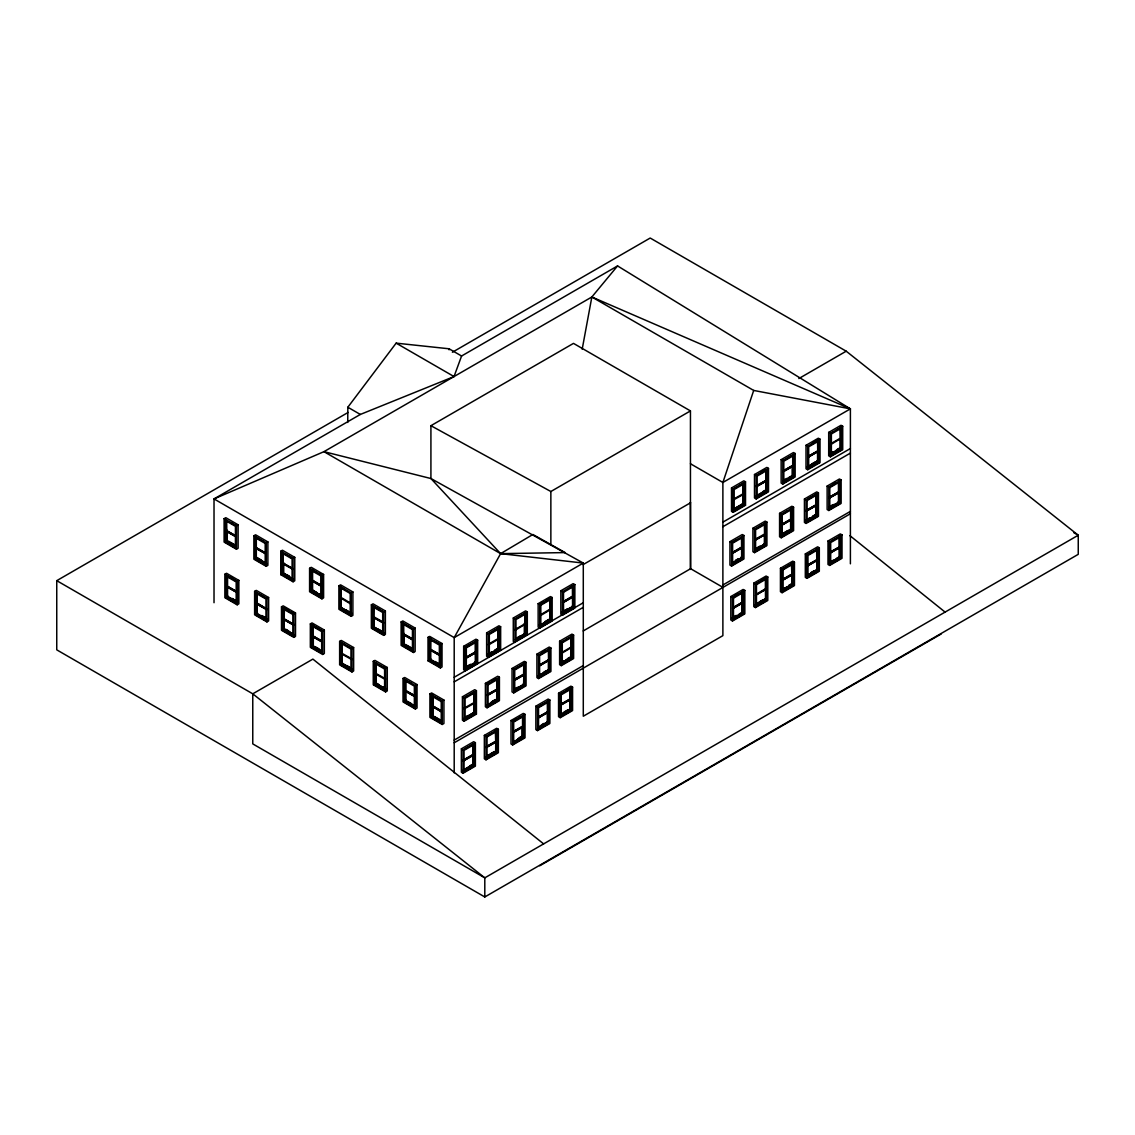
<?xml version="1.0" encoding="UTF-8"?>
<svg xmlns="http://www.w3.org/2000/svg" width="1135" height="1135" viewBox="0 0 1135 1135"><rect width="100%" height="100%" fill="white"/><g stroke="black" fill="none" stroke-linecap="round" stroke-linejoin="round"><path stroke-width="1.5" d="M347.736 422.475L347.835 407.238L396.143 343.139L449.077 348.786L461.576 356.007L617.568 265.93L850.399 408.855L850.399 563.811M582.184 349.225L591.846 296.987L617.568 265.93M461.576 356.007L454.028 376.565L360.334 414.445L214.018 498.918L454.199 637.6L583.291 563.073L500.606 553.639L323.957 451.659L591.846 296.987L753.697 390.44L722.881 482.474L722.881 635.643L583.291 716.228L583.291 563.073L430.917 478.53L323.957 451.659L214.018 498.918L214.018 602.713M225.099 542.048L225.099 520.355L235.442 526.342L235.442 548.035L225.099 542.048L226.773 540.544M267.888 541.906L255.559 534.784L253.871 535.763L253.871 559.2L266.2 566.322L267.888 565.344L267.888 541.906L265.207 543.452L265.207 565.145L254.864 559.158L256.538 557.654L266.895 563.627M225.837 597.663L225.837 575.97L236.193 581.943L236.193 603.636L225.837 597.663L227.525 596.145L227.525 576.75M281.75 574.622L281.75 552.929L292.092 558.902L292.092 580.595L281.75 574.622L283.424 573.104L289.34 576.523M255.602 614.759L255.602 593.066L265.959 599.053L265.959 620.746L255.602 614.759L257.29 613.255M323.603 574.438L311.274 567.316L309.585 568.294L309.585 591.732L321.914 598.854L323.603 597.875L323.603 574.438L320.921 575.984L320.921 597.677L310.579 591.704L312.267 590.186L312.267 570.791M295.511 612.957L283.183 605.835L281.494 606.814L281.494 630.251L293.823 637.373L295.511 636.394L295.511 612.957L292.844 614.503L292.844 636.196L282.487 630.223L284.176 628.705L284.176 607.551M352.9 591.945L340.571 584.837L338.883 585.802L338.883 609.254L351.212 616.362L352.9 615.397L352.9 591.945L350.218 593.491L350.218 615.184L339.876 609.211L341.564 607.707L351.907 613.68M311.316 647.305L311.316 625.612L321.673 631.585L321.673 653.278L311.316 647.305L313.005 645.787L318.921 649.206M372.351 628.208L372.351 606.516L382.694 612.489L382.694 634.195L372.351 628.208L374.039 626.704M340.628 664.812L340.628 643.119L350.97 649.092L350.97 670.785L340.628 664.812L342.302 663.308L351.183 668.43M402.116 645.318L402.116 623.626L412.459 629.599L412.459 651.291L402.116 645.318L403.805 643.815M387.276 667.479L374.947 660.371L373.259 661.336L373.259 684.788L385.588 691.896L387.276 690.931L387.276 667.479L384.609 669.026L384.609 690.718L374.252 684.745L375.94 683.242L375.94 663.847M429.002 660.783L429.002 639.076L439.344 645.063L439.344 666.756L429.002 660.783L430.69 659.265L430.69 638.111M404.017 701.856L404.017 680.163L414.36 686.136L414.36 707.829L404.017 701.856L405.706 700.352L405.706 680.957M443.927 700.054L431.598 692.932L429.91 693.911L429.91 717.348L442.239 724.47L443.927 723.492L443.927 700.054L441.245 701.586L441.245 723.293L430.903 717.306L432.591 715.802L432.591 694.648M583.234 630.947L690.605 568.706L690.449 502.635M850.399 513.729L454.199 742.772M452.383 352.247L650.199 238.038L846.213 351.197L1078.25 535.223L1078.25 554.334L484.801 896.962L56.75 649.844L56.75 580.666L348.105 412.445M224.106 518.652L225.794 517.673L238.123 524.796L238.123 548.233L236.435 549.212L224.106 542.09L224.106 518.652L236.435 525.76L238.123 524.796M234.902 535.266L226.39 530.542L236.137 536.174M236.137 546.403L226.39 540.771L226.56 531.251L234.902 536.075M226.092 519.787L226.092 540.941L227.085 540.373L227.085 530.144M454.199 772.864L454.199 637.6L500.606 553.639L532.897 534.486L565.145 552.589L500.606 553.639L430.917 478.53L430.917 425.696L573.487 343.38L690.449 410.913L690.449 569.444M266.072 553.185L256.155 547.652L265.902 553.284L266.072 542.956M266.072 553.979L256.155 548.446L266.072 553.979L265.902 563.513L265.902 543.041M224.858 574.253L226.532 573.274L238.861 580.396L238.861 603.834L237.187 604.813L224.858 597.691L224.858 574.253L237.187 581.361L238.861 580.396M255.857 536.898L255.857 558.051L256.85 557.484L261.022 559.895M280.756 551.213L282.445 550.234L294.76 557.356L294.76 580.794L293.085 581.773L280.756 574.65L280.756 551.213L293.085 558.335L294.76 557.356M281.75 552.929L282.743 552.348L282.743 573.501L291.61 578.623M237.045 591.676L227.142 586.142L236.889 591.775M237.045 592.47L227.142 586.937L236.889 592.569M292.943 568.635L283.041 563.102L292.787 568.734M226.83 575.388L226.83 596.542L227.823 595.974M280.756 574.65L282.445 573.686M282.743 573.501L283.722 572.934L283.722 562.705M254.623 591.363L256.297 590.384L268.626 597.507L268.626 620.944L266.938 621.923L254.623 614.801L254.623 591.363L266.938 598.471L268.626 597.507M257.063 603.153L266.654 608.885L257.063 603.153L257.063 592.924M266.81 609.58L256.907 604.047L266.654 609.679M256.595 592.498L256.595 613.652L257.588 613.084M311.572 571.189L311.572 590.583L312.565 590.016L316.736 592.427M282.487 630.223L282.487 608.53L283.48 607.949L283.48 629.116L293.837 635.089M284.474 608.076L283.778 628.932L293.539 634.564M311.87 590.413L321.787 595.946L312.04 590.328L312.04 569.855M293.695 624.236L283.778 618.703L293.539 624.335M293.695 625.03L283.778 619.497L293.539 625.13M283.48 629.116L284.474 628.535M341.337 597.606L350.914 603.323M341.337 598.4L350.914 604.118M310.337 623.895L312.011 622.916L324.34 630.038L324.34 653.476L322.666 654.455L310.337 647.333L310.337 623.895L322.666 631.017L324.34 630.038M340.869 586.937L340.869 608.105L341.862 607.537M311.316 625.612L313.005 624.633M430.917 425.696L550.858 491.512L690.449 410.913M321.134 640.509L312.622 635.784L322.368 641.417M343.962 589.079L341.167 587.462L341.167 607.934L351.084 613.467L341.337 607.835M321.134 641.318L312.622 636.579L322.368 642.211M371.358 604.813L373.046 603.834L385.375 610.956L385.375 634.394L383.687 635.373L371.358 628.251L371.358 604.813L383.687 611.921L385.375 610.956M312.324 625.03L312.324 646.198L313.303 645.616L313.303 635.387M383.559 623.03L373.642 617.497L383.389 623.129M339.635 641.403L341.323 640.438L353.638 647.546L353.638 670.998L351.964 671.963L339.635 664.855L339.635 641.403L351.964 648.525L353.638 647.546M798.827 378.565L846.213 351.197M351.666 669.153L341.919 663.535L341.919 643.063L341.919 653.292L351.822 658.839M373.344 605.948L373.344 627.102L374.337 626.534M401.123 621.923L402.812 620.944L415.14 628.066L415.14 651.504L413.452 652.483L401.123 645.361L401.123 621.923L413.452 629.031L415.14 628.066M341.621 642.552L341.621 663.705L342.6 663.138M411.934 638.537L403.407 633.812L413.154 639.431M411.934 639.331L403.407 634.607L413.154 640.239M403.109 623.058L403.109 644.212L404.103 643.644L404.103 633.415M428.008 637.373L429.697 636.394L442.026 643.517L442.026 666.954L440.337 667.933L428.008 660.811L428.008 637.373L440.337 644.481L442.026 643.517M429.002 639.076L429.995 638.508L429.995 659.662L440.337 665.649M591.846 296.987L850.399 408.855L722.881 482.474L690.449 463.747M375.245 664.245L375.245 683.639L376.238 683.071L379.019 684.675M583.064 564.634L690.605 502.734M428.008 660.811L429.697 659.846M429.995 659.662L430.988 659.095M754.491 474.529L766.82 467.407L768.494 468.386L768.494 491.824L756.18 498.946L754.491 497.967L754.491 474.529L757.158 476.076L767.515 470.103L767.515 491.795L757.158 497.768L757.158 476.076M731.508 487.951L743.836 480.829L745.525 481.808L745.525 505.245L733.196 512.367L731.508 511.388L731.508 487.951L733.196 488.915L745.525 481.808M781.15 459.647L793.478 452.539L795.153 453.503L795.153 476.955L782.824 484.063L781.15 483.099L781.15 459.647L782.824 460.626L795.153 453.503M806.006 445.317L818.335 438.195L820.023 439.174L820.023 462.612L807.694 469.734L806.006 468.755L806.006 445.317L807.694 446.282L820.023 439.174M828.692 432.392L841.021 425.27L842.709 426.249L842.709 449.687L830.38 456.809L828.692 455.83L828.692 432.392L831.373 433.939L841.716 427.966L841.716 449.659L831.373 455.632L831.373 433.939M403.024 678.446L404.713 677.481L417.042 684.589L417.042 708.041L415.353 709.006L403.024 701.898L403.024 678.446L415.353 685.568L417.042 684.589M761.386 471.678L764.352 469.975M812.915 442.466L817.342 439.912M768.494 468.386L756.18 475.494L756.18 498.946M756.463 475.664L763.429 471.649M733.494 489.086L736.274 487.483M739.055 485.879L741.85 484.262M783.122 460.796L791.478 455.972M810.773 444.849L813.554 443.246M842.709 426.249L830.38 433.371L830.38 456.809M833.459 431.924L830.678 433.542L830.508 453.901L840.269 448.282L840.269 438.848L830.678 444.565M836.254 430.321L839.035 428.718M744.532 483.51L734.189 489.497L734.189 511.19L744.532 505.203L744.532 483.51L743.538 482.942L743.538 504.096L733.196 510.069M794.174 455.22L783.817 461.193L783.817 482.886L794.174 476.913L794.174 455.22L793.181 454.653L793.181 475.806L784.299 480.928M463.662 646.297L475.991 639.189L477.665 640.154L477.665 663.606L465.336 670.714L463.662 669.749L463.662 646.297L465.336 647.276L477.665 640.154M486.631 632.876L498.96 625.768L500.648 626.733L500.648 650.185L488.32 657.293L486.631 656.328L486.631 632.876L489.313 634.422L499.655 628.449L499.655 650.142L489.313 656.115L489.313 634.422M527.307 611.864L514.978 618.972L514.978 642.424L513.29 641.445L513.29 618.008L525.619 610.885L527.307 611.864L527.307 635.302M538.146 603.664L550.475 596.556L552.163 597.521L552.163 620.958L539.834 628.081L538.146 627.116L538.146 603.664L540.827 605.21L551.17 599.237L551.17 620.93L540.827 626.903L540.827 605.21M560.846 590.753L573.175 583.631L574.863 584.596L574.863 608.048L562.534 615.156L560.846 614.191L560.846 590.753L563.513 592.286L573.87 586.313L573.87 608.005L563.513 613.978L563.513 592.286M540.615 603.38L543.58 601.678M546.531 599.975L549.496 598.259M500.648 626.733L488.32 633.855L488.32 657.293M465.478 647.347L469.649 644.935M490.008 633.216L496.974 629.201M465.634 647.447L475.381 641.814M552.163 597.521L539.834 604.643L539.834 628.081M574.863 584.596L562.534 591.718L562.534 615.156M515.276 619.157L525.023 613.524L525.023 633.983L515.276 639.615M548.489 599.989L540.132 604.813L540.132 625.272L539.437 624.874M569.628 587.774L572.409 586.171L572.579 606.728L562.137 611.949L567.699 608.743M569.784 587.873L572.579 586.256M756.307 485.808L766.21 480.275L756.463 485.908M733.323 499.23L743.241 493.697L743.241 483.467L743.241 503.926L733.494 509.558M784.356 470.131L792.868 465.393L783.122 471.025M817.569 450.964L807.822 456.596L817.739 451.063L817.569 440.735M756.307 486.603L766.21 481.07L756.463 486.702M733.323 500.024L743.241 494.491L743.07 503.827L733.323 509.459M784.356 470.926L792.868 466.201L783.122 471.82M817.569 451.758L807.822 457.391L817.569 451.758L817.569 461.193M415.226 695.883L405.308 690.35L415.055 695.968M415.226 696.677L405.308 691.144L415.055 696.776M465.478 657.576L475.381 652.043L465.634 657.676M488.447 644.169L498.194 638.537M515.276 629.386L525.023 623.753M465.478 658.385L475.381 652.852L465.634 658.47M488.447 644.964L498.194 639.331M515.276 630.18L524.852 624.463M762.734 491.71L765.529 490.107L766.522 490.675L766.522 471.28M735.452 507.969L742.843 503.699L744.532 505.203M756.96 495.399L764.352 491.143M783.831 480.062L786.612 478.445M811.468 464.116L815.654 461.69M756.307 496.038L766.21 490.504L766.054 469.947M829.983 453.603L832.778 452M836.949 449.588L839.73 447.97L840.723 448.552L840.723 427.384M788.045 477.963L792.485 475.409L794.174 476.913M806.999 467.038L817.342 461.065L819.03 462.569L808.673 468.542L808.673 446.849L819.03 440.877L819.03 462.569M829.685 454.128L832.65 452.411M835.601 450.709L838.552 449.006M756.165 496.662L766.522 490.675M783.122 481.254L792.868 475.636L792.868 455.163M807.822 466.826L817.739 461.292L817.739 440.834M830.678 454L840.425 448.368L840.425 427.909M807.68 467.436L818.037 461.463L818.037 440.309M830.38 454.525L840.723 448.552M405.011 679.595L405.011 700.749L406.004 700.181M487.922 654.086L492.108 651.674M494.888 650.071L497.669 648.468L498.662 649.036L498.662 627.882M467.733 665.904L470.514 664.301M489.1 653.76L492.065 652.058M495.016 650.341L497.967 648.638L497.967 627.485M467.606 666.33L470.557 664.613M488.447 654.398L498.194 648.766M515.971 638.409L520.156 635.997M545.013 621.654L549.184 619.242L550.177 619.823L550.177 598.656L551.17 599.237M465.478 667.82L475.381 662.287L475.224 641.715M488.617 654.484L498.364 648.865L498.364 628.393M515.758 638.877L524.625 633.756L526.314 635.274L515.971 641.247L515.971 619.554L526.314 613.581L526.314 635.274M539.139 625.399L542.104 623.683M545.055 621.98L548.006 620.277M488.32 655.009L498.662 649.036M516.496 638.721L524.852 633.898M539.962 625.186L549.709 619.554M561.839 612.474L567.741 609.069M465.336 668.43L475.693 662.457L475.693 641.289M540.132 625.272L549.879 619.639L549.709 599.081M562.662 612.262L572.409 606.629M516.453 639.275L525.321 634.153L525.321 612.999M539.834 625.796L550.177 619.823M562.52 612.872L572.877 606.899L572.877 585.745M476.686 663.564L466.329 669.537L466.329 647.844L476.686 641.871L476.686 663.564L474.998 662.06M454.199 677.269L583.291 602.742M722.881 522.143L850.399 448.524M454.199 681.851L583.291 607.324M722.881 526.725L850.399 453.106M430.903 717.306L430.903 695.613L431.896 695.046L431.896 716.199L442.239 722.172M752.916 528.229L765.245 521.121L766.934 522.086L766.934 545.538L754.605 552.646L752.916 551.681L752.916 528.229L754.605 529.208L766.934 522.086M729.933 541.65L742.262 534.528L743.95 535.507L743.95 558.945L731.621 566.067L729.933 565.088L729.933 541.65L731.621 542.629L743.95 535.507M779.575 513.361L791.904 506.238L793.592 507.217L793.592 530.655L781.263 537.777L779.575 536.798L779.575 513.361L782.242 514.907L792.599 508.92L792.599 530.612L782.242 536.6L782.242 514.907M804.431 499.017L816.76 491.895L818.448 492.874L818.448 516.312L806.12 523.434L804.431 522.455L804.431 499.017L807.113 500.563L817.455 494.59L817.455 516.283L807.113 522.256L807.113 500.563M462.427 696.791L474.742 689.669L476.43 690.648L476.43 714.085L464.101 721.207L462.427 720.228L462.427 696.791L464.101 697.755L476.43 690.648M485.397 683.369L497.726 676.247L499.414 677.226L499.414 700.664L487.085 707.786L485.397 706.807L485.397 683.369L488.078 684.916L498.421 678.943L498.421 700.635L488.078 706.608L488.078 684.916M827.131 486.092L839.446 478.984L841.134 479.949L841.134 503.401L828.805 510.509L827.131 509.544L827.131 486.092L829.798 487.639L840.155 481.666L840.155 503.358L829.798 509.331L829.798 487.639M512.055 668.487L524.384 661.379L526.072 662.343L526.072 685.795L513.744 692.903L512.055 691.939L512.055 668.487L513.744 669.466L526.072 662.343M536.912 654.157L549.241 647.035L550.929 648.014L550.929 671.452L538.6 678.574L536.912 677.595L536.912 654.157L538.6 655.122L550.929 648.014M559.612 641.232L571.941 634.11L573.615 635.089L573.615 658.527L561.286 665.649L559.612 664.67L559.612 641.232L562.279 642.779L572.636 636.806L572.636 658.499L562.279 664.472L562.279 642.779M486.39 683.937L489.341 682.234M492.306 680.532L495.257 678.815M832.551 484.106L835.502 482.403M542.346 652.157L545.297 650.454M733.153 541.892L737.495 539.579M754.889 529.378L764.649 523.746L764.649 544.218L754.889 549.837M793.592 507.217L781.263 514.325L781.263 537.777M818.448 492.874L806.12 499.996L806.12 523.434M431.896 716.199L432.889 715.632L432.889 695.159L432.194 695.571L440.72 700.295M499.414 677.226L487.085 684.348L487.085 707.786M807.638 499.258L814.604 495.243M841.134 479.949L828.805 487.071L828.805 510.509M491.398 682.007L494.335 680.489M787.122 511.289L781.547 514.495L781.391 534.869L791.138 529.236M807.808 499.357L814.774 495.342M829.103 487.241L834.679 484.021M464.399 697.926L467.18 696.322M469.975 694.719L472.756 693.102M742.957 537.224L732.614 543.197L732.614 564.889L742.957 558.917L742.957 537.224L741.964 536.642L741.964 557.81L731.621 563.783M514.041 669.636L522.384 664.812M540.288 654.498L544.459 652.086M573.615 635.089L561.286 642.211L561.286 665.649M564.379 640.764L561.584 642.382L561.428 662.741L571.175 657.122L571.175 647.688L561.584 653.405M567.159 639.161L569.94 637.558M475.437 692.35L465.095 698.337L465.095 720.03L475.437 714.043L475.437 692.35L474.444 691.783L474.444 712.936L464.101 718.923M525.079 664.06L514.722 670.033L514.722 691.726L525.079 685.753L525.079 664.06L523.391 663.095M549.936 649.717L539.593 655.704L539.593 677.396L549.936 671.409L549.936 649.717L548.943 649.149L548.943 670.303L538.6 676.276M754.732 539.508L764.649 533.975L764.479 523.661M806.247 510.296L816.164 504.763L806.417 510.395M487.213 694.648L497.13 689.115L487.383 694.748M754.732 540.317L764.649 534.784L754.889 540.402M828.947 497.371L838.85 491.838L829.103 497.47M464.243 708.07L474.146 702.537L474.146 692.307L474.146 712.766L464.399 718.398M515.262 678.971L523.788 674.247L514.041 679.865M548.475 659.804L538.728 665.436L548.645 659.903L548.475 649.575M806.247 511.091L816.164 505.557L806.417 511.19M487.213 695.443L497.13 689.91L487.383 695.542M828.947 498.18L838.85 492.647L829.103 498.265M464.243 708.864L474.146 703.331L473.99 712.666L464.243 718.299M515.262 679.766L523.788 675.041L523.618 684.377L515.262 689.2M548.475 660.598L538.728 666.231L548.475 660.598L548.475 670.033L537.905 675.878M514.041 680.674L523.788 675.041M735.409 560.449L738.19 558.846M755.598 548.645L759.769 546.233M756.861 548.262L759.826 546.545M492.264 701.359L495.044 699.756M735.367 560.818L738.317 559.115M754.732 549.751L764.479 544.119L764.479 534.684M780.866 534.571L787.832 530.542M805.722 520.227L809.893 517.815M812.688 516.212L815.469 514.595L816.462 515.177L816.462 494.009L817.455 494.59M829.813 506.508L832.593 504.891M465.109 717.192L467.89 715.589M783.519 533.379L790.911 529.109L790.911 509.714M806.9 519.887L809.851 518.184M812.816 516.482L815.767 514.765L815.767 493.612M464.882 717.66L473.763 712.539L475.437 714.043M490.817 702.537L495.257 699.983M514.737 688.902L517.517 687.285M543.778 672.147L546.559 670.544M756.08 549.51L764.947 544.389L764.947 523.221M806.247 520.525L815.994 514.907M829.586 506.976L834.026 504.408M487.213 704.878L497.13 699.344L496.96 678.787M560.903 662.443L563.684 660.84M567.855 658.428L570.65 656.81L571.643 657.392L571.643 636.224M781.547 534.968L791.308 529.336L791.138 508.778M806.417 520.624L816.164 514.992L816.164 494.534M828.947 507.615L838.85 502.081L838.694 481.524M487.071 705.502L497.428 699.529L497.428 680.12M560.591 662.968L563.556 661.251M566.507 659.548L569.472 657.846M781.249 535.479L791.606 529.506L791.606 508.352M806.105 521.149L816.462 515.177M514.041 690.094L523.788 684.476L523.788 664.003L523.618 674.147M538.728 675.665L548.645 670.132L548.645 649.674M828.805 508.225L839.148 502.252L839.148 481.084M515.219 689.768L524.086 684.646L524.086 663.493M561.584 662.84L571.331 657.208L571.331 636.749M561.286 663.365L571.643 657.392M765.941 545.495L755.584 551.468L755.584 529.775L765.941 523.803L765.941 545.495L764.252 543.991M454.199 740.105L583.291 665.578M722.881 584.993L850.399 511.374M484.347 735.395L496.676 728.287L498.364 729.252L498.364 752.704L486.035 759.812L484.347 758.847L484.347 735.395L487.028 736.941L497.371 730.968L497.371 752.661L487.028 758.634L487.028 736.941M461.377 748.816L473.706 741.694L475.381 742.673L475.381 766.111L463.066 773.233L461.377 772.268L461.377 748.816L463.066 749.795L475.381 742.673M511.005 720.526L523.334 713.404L525.023 714.383L525.023 737.821L512.694 744.943L511.005 743.964L511.005 720.526L512.694 721.491L525.023 714.383M535.862 706.183L548.191 699.061L549.879 700.04L549.879 723.477L537.55 730.6L535.862 729.621L535.862 706.183L537.55 707.162L549.879 700.04M558.562 693.258L570.891 686.15L572.579 687.115L572.579 710.567L560.25 717.675L558.562 716.71L558.562 693.258L561.229 694.804L571.586 688.832L571.586 710.524L561.229 716.497L561.229 694.804M513.474 720.243L516.439 718.54M498.364 729.252L486.035 736.374L486.035 759.812M566.947 689.569L569.898 687.853M464.754 749.157L471.706 745.142M486.333 736.544L493.299 732.529M514.212 720.768L521.178 716.752M539.082 706.424L543.254 704.012M572.579 687.115L560.25 694.237L560.25 717.675M514.382 720.867L521.348 716.838M539.238 706.523L547.595 701.7L547.595 722.158L537.678 727.691L547.439 722.073L547.439 712.638L537.678 718.271L547.439 712.638M561.768 693.513L568.89 689.583M474.402 744.39L464.045 750.363L464.045 772.055L474.402 766.082L474.402 744.39L473.409 743.808L473.409 764.976L463.052 770.949M753.782 583.149L766.111 576.027L767.799 577.006L767.799 600.443L755.47 607.566L753.782 606.601L753.782 583.149L756.463 584.695L766.806 578.722L766.806 600.415L756.463 606.388L756.463 584.695M524.029 716.086L513.687 722.073L513.687 743.765L524.029 737.793L524.029 716.086L523.036 715.518L523.036 736.672L514.169 741.793M548.886 701.756L538.543 707.729L538.543 729.422L548.886 723.449L548.886 701.756L547.893 701.175L547.893 722.342L537.55 728.315M730.812 596.57L743.141 589.448L744.83 590.427L744.83 613.865L732.501 620.987L730.812 620.008L730.812 596.57L733.48 598.117L743.836 592.144L743.836 613.836L733.48 619.809L733.48 598.117M780.44 568.28L792.769 561.158L794.457 562.123L794.457 585.575L782.128 592.697L780.44 591.718L780.44 568.28L783.122 569.813L793.464 563.84L793.464 585.532L783.122 591.505L783.122 569.813M805.311 553.937L817.64 546.815L819.314 547.794L819.314 571.231L806.985 578.353L805.311 577.374L805.311 553.937L806.985 554.901L819.314 547.794M827.997 541.012L840.326 533.904L842.014 534.869L842.014 558.306L829.685 565.429L827.997 564.464L827.997 541.012L829.685 541.991L842.014 534.869M734.756 595.435L737.722 593.719M762.167 579.46L765.132 577.743M767.799 577.006L755.47 584.128L755.47 607.566M744.83 590.427L732.501 597.535L732.501 620.987M762.564 580.184L757.002 583.39L764.125 579.474M734.189 596.911L736.97 595.293M739.75 593.69L742.545 592.087L742.545 612.545L732.799 618.178L732.799 597.705M794.457 562.123L782.128 569.245L782.128 592.697M783.661 568.522L790.613 564.492M807.127 554.987L809.908 553.369M783.817 568.607L790.783 564.592M807.283 555.072L814.249 551.057M831.373 541.352L838.339 537.337M818.335 549.496L807.978 555.483L807.978 577.176L818.335 571.203L818.335 549.496L817.328 548.929L817.328 570.082L806.985 576.069M841.021 536.585L830.678 542.558L830.678 564.251L841.021 558.278L841.021 536.585L840.028 536.004L840.028 557.172L829.671 563.144M486.163 746.674L496.08 741.141L486.333 746.773M463.194 760.095L473.096 754.562L463.35 760.195M514.212 730.997L522.738 726.272L512.992 731.905M547.439 711.829L537.678 717.462L547.595 711.929L547.439 701.6M486.163 747.483L496.08 741.95L486.333 747.568M570.125 698.919L560.378 704.551L570.295 699.018L570.125 688.69M463.194 760.904L473.096 755.371L463.35 760.989M514.212 731.805L522.738 727.067L512.992 732.699M570.125 699.713L560.378 705.346L570.125 699.713L570.125 709.148L559.555 714.993M742.375 602.217L732.628 607.849L742.545 602.316L742.545 592.087M782.256 579.559L792.173 574.026L782.426 579.644M807.127 565.216L817.03 559.683L807.283 565.315M829.813 552.291L839.73 546.758L829.983 552.39M742.375 603.025L732.628 608.644L742.375 603.025L742.375 612.46M782.256 580.354L792.173 574.821L782.426 580.453M807.127 566.01L817.03 560.477L807.283 566.11M829.813 553.1L839.73 547.567L829.983 553.185M469.62 766.011L472.415 764.394L473.409 764.976M487.028 755.811L493.995 751.781M463.846 769.7L472.713 764.579L474.402 766.082M491.256 753.711L494.207 752.008M463.194 770.325L472.94 764.706L472.94 755.272M486.163 756.917L495.91 751.285L495.91 741.85M519.262 737.707L522.043 736.104L523.036 736.672M541.338 724.981L544.119 723.378M564.024 712.056L568.209 709.645M463.35 770.424L473.096 764.791L472.94 744.234L472.94 754.477M486.333 757.002L496.08 751.384L495.385 730.514M517.915 738.842L522.341 736.274L524.029 737.793M541.296 725.35L544.247 723.648M486.035 757.527L496.378 751.554L496.378 730.401L497.371 730.968M512.992 742.134L522.738 736.501L522.738 716.043M560.378 714.78L570.295 709.247L570.295 688.775M560.236 715.39L570.593 709.418L570.593 688.264L571.586 688.832M732.103 617.78L736.274 615.369M759.258 601.947L763.429 599.535M754.775 604.884L763.642 599.762M733.281 617.44L736.232 615.737M739.197 614.035L742.148 612.318L742.148 591.165M765.359 599.039L755.598 604.657L765.515 599.124L765.359 578.566M788.697 585.461L791.478 583.858L792.471 584.426L792.471 563.272L793.464 563.84M810.773 572.735L813.554 571.118M782.909 589.15L785.874 587.448M788.825 585.731L791.79 584.028L791.79 562.875M810.731 573.104L815.171 570.536M755.47 605.281L765.813 599.308L765.813 578.141L766.806 578.722M782.256 589.789L792.017 584.156L792.017 574.721M807.127 575.445L816.874 569.813L816.647 548.531M830.465 561.896L833.416 560.179M836.381 558.477L839.332 556.774L839.332 535.606M732.486 618.703L742.843 612.716L742.843 591.562M782.426 589.888L792.173 584.255L791.478 563.386M807.283 575.544L817.03 569.912L816.874 549.354M829.813 562.534L839.73 556.987L839.559 536.429L839.559 546.673M782.128 590.399L792.471 584.426M539.721 865.778L941.199 633.983M753.697 390.44L850.399 408.855M1073.667 532.585L1078.25 535.223L484.801 877.852L252.764 743.893L252.764 693.826L56.75 580.666M840.042 426.987L841.716 427.966M830.678 443.771L840.425 438.138L840.269 427.81M817.044 460.895L818.037 461.463M807.297 466.528L807.978 466.925L807.978 446.452M793.181 475.806L792.187 475.239L792.187 466.712M838.169 501.684L839.148 502.252M839.035 556.59L840.028 557.172M791.606 529.506L790.613 528.938L790.613 508.48M742.545 503.529L743.538 504.096M743.836 504.266L745.525 505.245M816.349 569.515L817.328 570.082M763.954 543.807L764.947 544.389M396.143 343.139L454.028 376.565M740.971 557.228L741.964 557.81M765.359 588.81L755.768 594.527M764.834 598.727L765.813 599.308M690.605 568.706L722.881 587.334M742.843 612.716L741.85 612.148L741.85 591.69M347.835 407.238L360.334 414.445M571.884 606.331L572.877 606.899M549.709 609.325L540.132 615.042M549.709 610.119L540.132 615.837M570.948 635.827L572.636 636.806M513.29 618.008L514.978 618.972M561.584 652.611L571.331 646.978L571.175 636.65M525.321 634.153L524.327 633.585L524.327 623.356M547.95 669.735L548.943 670.303M569.6 708.85L570.593 709.418M523.093 684.079L524.086 684.646M474.7 661.875L475.693 662.457M319.659 573.303L322.61 575.005M253.871 535.763L266.2 542.87L266.2 566.322M230.731 522.625L233.512 524.228M263.277 541.338L256.155 537.423L256.155 557.881L266.072 563.414M284.431 553.681L292.787 558.505M309.585 568.294L321.914 575.402L321.914 598.854M230.561 522.724L236.137 525.931M314.821 571.458L317.601 573.076M311.87 569.954L317.445 573.161M265.207 543.452L254.864 537.465L254.864 559.158M338.883 585.802L351.212 592.924L351.212 616.362M376.295 607.651L379.26 609.353M413.154 629.201L403.407 623.569L403.407 644.042L413.154 649.674M433.073 640.637L440.21 644.567M320.921 575.984L310.579 570.011L310.579 591.704M383.389 612.091L373.642 606.473L373.642 626.931L383.389 632.564M350.218 593.491L339.876 587.519L339.876 609.211M292.943 569.429L283.041 563.896L283.197 573.246L292.943 578.864M226.39 531.336L236.137 536.969M440.21 654.796L430.293 649.263L440.04 654.895M383.559 622.235L373.642 616.702L373.812 606.374M440.21 655.59L430.293 650.057L440.04 655.69M546.9 721.761L547.893 722.342M286.517 574.537L289.297 576.154M228.475 541.182L235.442 545.197M231.214 543.112L234.179 544.814M319.531 594.031L322.312 595.648M234.902 545.495L226.56 540.671L226.39 520.312M292.787 578.963L283.041 573.331L283.197 552.773L283.197 563.003M313.742 591.051L321.134 595.308M346.033 609.949L351.609 613.155M435.159 661.506L439.344 663.918M226.092 540.941L234.959 546.063M255.857 558.051L266.2 564.024M405.493 644.439L412.459 648.468M311.572 590.583L321.914 596.57M378.466 629.272L381.431 630.975M408.231 646.383L411.196 648.085M430.463 659.392L440.21 665.025M383.559 632.465L373.812 626.832L373.812 617.397M440.04 665.124L430.293 659.492L430.463 638.934M340.869 608.105L351.226 614.078M373.344 627.102L383.701 633.075M403.109 644.212L411.977 649.333M496.435 698.947L497.428 699.529M473.465 712.369L474.444 712.936M474.742 713.106L476.43 714.085M230.49 576.693L233.441 578.41M285.651 608.403L288.616 610.119M291.567 611.822L294.518 613.524M281.494 606.814L293.823 613.936L293.823 637.373M237.045 581.446L227.298 575.814L227.298 586.043M266.81 598.556L256.907 593.023L256.907 613.482L266.81 619.015M286.573 610.077L289.354 611.694M236.889 581.531L227.142 575.913L227.142 596.372L236.889 602.004M314.168 626.265L321.134 630.28M322.368 631.188L312.622 625.555L312.622 646.014L322.368 651.646M383.332 666.344L386.283 668.061M282.487 608.53L292.844 614.503M341.919 643.063L344.7 644.68M347.48 646.283L351.666 648.695M429.91 693.911L442.239 701.019L442.239 724.47M373.259 661.336L385.588 668.458L385.588 691.896M408.26 681.624L411.04 683.227M378.338 664.613L381.119 666.217M410.884 683.327L405.308 680.106L405.308 700.579L415.226 706.112M430.903 695.613L441.245 701.586M384.609 669.026L374.252 663.053L374.252 684.745M385.46 678.773L375.543 673.239L375.713 662.911M351.822 659.634L341.919 654.101L342.075 663.436L351.822 669.068M385.46 679.567L375.543 674.034L375.713 683.369L385.46 689.002M261.774 615.496L265.945 617.908M285.864 629.343L288.659 630.947M232.008 598.386L236.179 600.798M285.651 629.57L290.092 632.124M231.966 598.712L234.917 600.415M261.731 615.823L264.682 617.525M293.695 634.465L283.949 628.847L283.949 619.412M316.098 647.234L318.878 648.837M237.045 601.905L227.298 596.272L227.298 586.852M495.385 750.987L496.378 751.554M321.134 650.752L312.778 645.928L312.778 636.494M346.785 665.55L349.566 667.153M226.83 596.542L237.187 602.529M256.595 613.652L265.476 618.774M434.279 716.44L439.855 719.647M312.324 646.198L321.191 651.32M383.204 687.086L385.985 688.69M377.416 684.093L384.808 688.363M407.181 701.203L411.622 703.771M434.067 716.653L441.458 720.924M341.621 663.705L351.964 669.678M375.245 683.639L385.602 689.612M405.011 700.749L415.367 706.722M543.622 843.887L312.891 659.109L252.764 693.826L484.801 877.852L484.801 896.962M849.916 535.663L945.1 612.106M840.042 448.141L841.716 449.659M840.155 503.358L838.467 501.854L838.467 482.46M815.767 514.765L817.455 516.283M767.515 491.795L765.827 490.277L765.827 470.883M839.332 556.774L841.021 558.278M790.911 529.109L792.599 530.612M816.647 569.685L818.335 571.203M791.79 584.028L793.464 585.532M741.283 557.413L742.957 558.917M765.132 598.911L766.806 600.415M742.148 612.318L743.836 613.836M572.182 606.501L573.87 608.005M549.496 619.426L551.17 620.93M570.948 656.995L572.636 658.499M548.248 669.905L549.936 671.409M569.898 709.02L571.586 710.524M497.967 648.638L499.655 650.142M523.391 684.249L525.079 685.753M547.212 721.945L548.886 723.449M498.421 700.635L496.733 699.117L496.733 679.723M497.371 752.661L495.697 751.157L495.697 729.989M839.559 547.467L839.559 556.902M829.685 541.991L829.685 565.429M828.99 541.579L828.99 562.747M807.68 446.282L807.694 469.734M806.985 554.901L806.985 578.353M806.29 554.504L806.29 575.658M792.712 455.078L792.712 465.307M792.712 466.102L792.712 475.537M792.017 563.698L792.017 573.927M782.824 460.626L782.824 484.063M781.433 568.848L781.433 590.001M755.768 584.298L755.768 604.756M754.605 529.208L754.605 552.646M741.51 537.068L741.666 557.625L731.919 563.258L731.749 542.7M733.196 488.915L733.196 512.367M732.501 488.518L732.501 509.672M731.621 542.615L731.621 566.067M562.818 591.888L562.818 612.361M560.378 694.308L560.548 714.866M550.858 491.512L550.858 544.346M538.898 655.292L538.898 675.765M538.6 655.122L538.6 678.574M537.678 707.233L537.848 727.79M537.55 707.148L537.55 730.6M522.568 715.944L522.568 726.173M522.568 726.982L522.568 736.402M522.043 727.578L522.043 736.104M513.744 669.466L513.744 692.903M512.694 721.491L512.694 744.943M495.91 730.827L495.91 741.056M465.336 647.276L465.336 670.714M464.641 646.879L464.641 668.033M464.101 697.755L464.101 721.207M463.066 749.795L463.066 773.233M449.077 348.786L449.077 349.821M441.941 701.189L441.941 721.661L432.194 716.029L432.364 695.471M441.033 644.084L441.033 665.238M440.337 644.481L440.337 667.933M416.048 685.171L416.048 706.325M415.353 685.568L415.353 709.006M413.452 629.031L413.452 652.483M405.479 680.021L405.479 690.25M405.479 691.045L405.479 700.479M403.578 623.484L403.578 633.713M403.578 634.508L403.578 643.942M385.29 668.628L385.29 689.087L375.543 683.469L375.543 662.996M383.687 611.921L383.687 635.373M376.238 662.599L376.238 683.071M351.964 648.525L351.964 671.963M350.914 593.094L350.914 613.553M322.666 631.017L322.666 654.455M321.616 575.573L321.616 596.045M312.778 625.456L312.778 635.685M312.565 569.557L312.565 590.016M293.085 558.335L293.085 581.773M283.949 608.374L283.949 618.603M266.938 598.471L266.938 621.923M257.063 603.962L257.063 613.382M256.311 537.323L256.311 547.552M256.311 548.347L256.311 557.782M237.882 580.964L237.882 602.132M237.187 581.361L237.187 604.813M236.435 525.76L236.435 549.212M226.56 520.213L226.56 530.442M312.04 580.084L321.787 585.717L312.04 580.084M312.04 580.893L321.787 586.511L312.04 580.893M572.409 596.4L562.662 602.032L572.409 596.4M572.409 597.194L562.662 602.827L572.409 597.194M432.364 705.7L442.111 711.333L432.364 705.7M432.364 706.495L442.111 712.127L432.364 706.495M741.51 547.297L731.749 552.929L741.51 547.297M791.138 519.007L781.391 524.64L791.138 519.007M741.51 548.106L731.749 553.738L741.51 548.106M791.138 519.802L781.391 525.434L791.138 519.802M765.359 589.604L755.598 595.237L765.359 589.604"/></g></svg>
